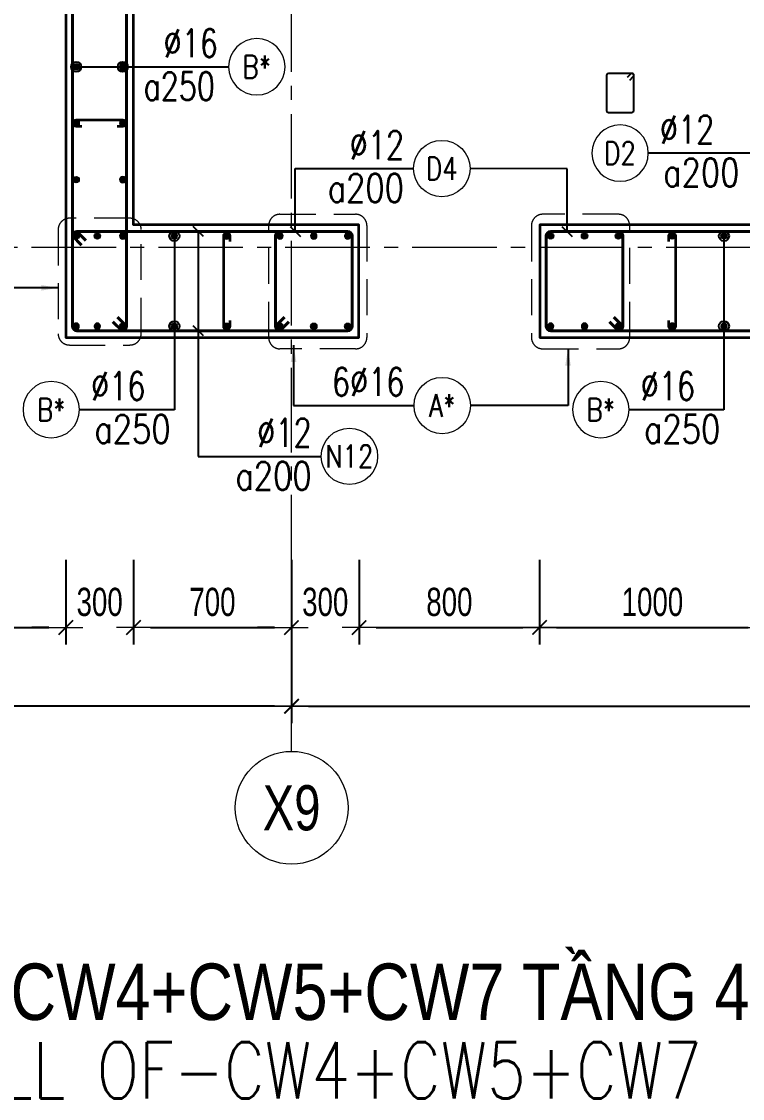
# Model space of a CAD drawing. Header units: millimetres. Extents: x 738475 to 1279438, y -34239 to 156422.
# Drawn here: x 1176477 to 1179672, y 94226 to 98999 of the extents above; entities that cross this region are included whole.
import ezdxf
from ezdxf.enums import TextEntityAlignment as Align

# ---------------------------------------------------------------- set-up
doc = ezdxf.new("R2010")
doc.units = ezdxf.units.MM
doc.header["$MEASUREMENT"] = 0
doc.linetypes.add('HIDDEN2', pattern=[4.7625, 3.175, -1.5875])
doc.linetypes.add('OF_Grid_1$0$CENTER2', pattern=[1.125, 0.75, -0.125, 0.125, -0.125])
doc.layers.get('0').update_dxf_attribs({"lineweight": 20})
doc.layers.get('Defpoints').update_dxf_attribs({"color": 151, "lineweight": 9})
for name, color, linetype, lineweight in [('KC-LEADER', 153, 'Continuous', 18), ('KC-THEP', 6, 'Continuous', 40), ('NDC_S_ANNO', 7, 'Continuous', 20), ('NDC_S_DIM', 1, 'Continuous', 15), ('NDC_S_ENG TITLE', 3, 'Continuous', 20), ('NDC_S_HIDDEN', 8, 'HIDDEN2', 13), ('NDC_S_LEADER', 1, 'Continuous', 15), ('NDC_S_REBAR', 4, 'Continuous', 35), ('NDC_S_STIRRUP', 4, 'Continuous', 40), ('NDC_S_TEXT SYMBOL', 7, 'Continuous', 20), ('NDC_S_VN TEXT', 7, 'Continuous', 20), ('NDC_S_VN TITLE', 6, 'Continuous', 35), ('NDC_S_WALL', 6, 'Continuous', 35), ('OF_Grid_1$0$NDC_S_AXIS', 5, 'OF_Grid_1$0$CENTER2', 13), ('OF_Grid_1$0$NDC_S_SYMBOL', 1, 'Continuous', 15), ('OF_Grid_1$0$NDC_S_TEXT SYMBOL', 7, 'Continuous', 20)]:
    doc.layers.add(name, color=color, linetype=linetype, lineweight=lineweight)
doc.layers.add('Ligature', color=1, linetype='Continuous')
doc.styles.add('NDC_ANNO', font='', dxfattribs={"width": 0.8})
doc.styles.add('NDC_DIM', font='', dxfattribs={"width": 0.75})
doc.styles.add('NDC_EN TXT', font='romans.shx', dxfattribs={"width": 0.8})
doc.styles.add('NDC_VIE TXT', font='arial.ttf', dxfattribs={"width": 0.8})
doc.styles.add('OF_Grid_1$0$NDC_ANNO', font='', dxfattribs={"width": 0.8})
doc.styles.get('NDC_ANNO').set_extended_font_data('Dotum')
doc.styles.get('NDC_DIM').set_extended_font_data('Dotum')
doc.styles.get('OF_Grid_1$0$NDC_ANNO').set_extended_font_data('Dotum')
doc.dimstyles.new('NDC_dim_30', dxfattribs={"dimscale": 30, "dimtxt": 2.5, "dimasz": 1.5, "dimexe": 1.5, "dimexo": 2.5, "dimgap": 1, "dimtad": 1, "dimdec": 0, "dimzin": 0, "dimdsep": 46, "dimtxsty": 'NDC_DIM', "dimblk": 'DIMMARK', "dimcen": 0.09, "dimdle": 1.2, "dimclrd": 1, "dimclre": 1, "dimclrt": 3, "dimadec": 0, "dimazin": 0, "dimtfac": 1, "dimtdec": 0, "dimtix": 1, "dimtofl": 0, "dimtmove": 0, "dimatfit": 3, "dimfxl": 6, "dimfxlon": 1, "dimtolj": 1, "dimtzin": 0, "dimarcsym": 0})
doc.dimstyles.new('NDC_dim_50', dxfattribs={"dimscale": 50, "dimtxt": 2.5, "dimasz": 1.5, "dimexe": 1.5, "dimexo": 2.5, "dimgap": 1, "dimtad": 1, "dimdec": 0, "dimzin": 0, "dimdsep": 46, "dimtxsty": 'NDC_DIM', "dimblk": 'DIMMARK', "dimcen": 0.09, "dimdle": 1.2, "dimclrd": 1, "dimclre": 1, "dimclrt": 3, "dimadec": 0, "dimazin": 0, "dimtfac": 1, "dimtdec": 0, "dimtix": 1, "dimtofl": 0, "dimtmove": 0, "dimatfit": 3, "dimfxl": 6, "dimfxlon": 1, "dimtolj": 1, "dimtzin": 0, "dimarcsym": 0})

# ---------------------------------------------------------------- blocks, each defined once
blk = doc.blocks.new('THEP')
at = {"layer": 'KC-LEADER', "color": 6}
blk.add_circle((0, 0), 14, dxfattribs=at)
at = {"layer": 'KC-THEP'}
for p, q in [((-14, 0), (14, 0)), ((9.9, 9.9), (-9.9, -9.9)), ((-9.9, 9.9), (9.9, -9.9)), ((0, 14), (0, -14))]:
    blk.add_line(p, q, dxfattribs=at)
blk = doc.blocks.new('DIMMARK')
at = {"layer": 'NDC_S_DIM', "color": 1}
blk.add_line((-1.5, 0), (1, 0), dxfattribs=at)
at = {"layer": 'NDC_S_DIM', "color": 2, "const_width": 0.1}
blk.add_lwpolyline([(-0.424, -0.424), (0.424, 0.424)], dxfattribs=at)
blk = doc.blocks.new('*U10')
blk.add_circle((2.5, 0), 2.5)
at = {"layer": 'NDC_S_VN TEXT', "color": 3, "style": 'NDC_EN TXT'}
for tag, width, p in [('DK2', 0.75, (-0.85, 0.846)), ('KC2', 0.8, (-0.85, -2.973))]:
    blk.add_attdef(tag, text='', height=2.5, dxfattribs=dict(at, width=width)).set_placement(p, align=Align.RIGHT)
at = {"layer": 'NDC_S_VN TEXT', "color": 7, "style": 'NDC_EN TXT', "width": 0.8}
blk.add_attdef('SH3', text='', height=2, dxfattribs=at).set_placement((2.5, 0), align=Align.MIDDLE)
blk = doc.blocks.new('*U11')
blk.add_circle((-2.5, 0), 2.5)
at = {"layer": 'NDC_S_VN TEXT', "color": 3, "style": 'NDC_EN TXT', "width": 0.75}
for tag, p in [('DK1', (0.5, 0.846)), ('KC1', (0.5, -2.973))]:
    blk.add_attdef(tag, p, '', height=2.5, dxfattribs=at)
at = {"layer": 'NDC_S_VN TEXT', "color": 7, "style": 'NDC_EN TXT', "width": 0.8}
blk.add_attdef('SH2', text='', height=2, dxfattribs=at).set_placement((-2.5, 0), align=Align.MIDDLE)
blk = doc.blocks.new('*U9')
blk.add_circle((2.5, 0), 2.5)
at = {"layer": 'NDC_S_VN TEXT', "color": 3, "style": 'NDC_EN TXT', "width": 0.75}
blk.add_attdef('DK2', text='', height=2.5, dxfattribs=at).set_placement((-0.85, 0.846), align=Align.RIGHT)
at = {"layer": 'NDC_S_VN TEXT', "color": 7, "style": 'NDC_EN TXT', "width": 0.8}
blk.add_attdef('SH3', text='', height=2, dxfattribs=at).set_placement((2.5, 0), align=Align.MIDDLE)
blk = doc.blocks.new('*D623')
at = {"layer": 'Defpoints', "color": 0, "transparency": 16777216}
for p in [(1170572.8, 97598.4), (1177672.6, 96776.8), (1170572.8, 95964)]:
    blk.add_point(p, dxfattribs=at)
at = {"layer": 'NDC_S_DIM', "color": 1, "lineweight": -2, "transparency": 16777216}
for p, q in [((1170572.8, 96264), (1170572.8, 95889)), ((1177672.6, 96264), (1177672.6, 95889)), ((1177597.6, 95964), (1170647.8, 95964))]:
    blk.add_line(p, q, dxfattribs=at)
at = {"layer": 'NDC_S_DIM', "color": 1, "lineweight": -2, "transparency": 16777216, "xscale": 75, "yscale": 75, "zscale": 75, "rotation": 180}
blk.add_blockref('DIMMARK', (1170572.8, 95964), dxfattribs=at)
at = {"layer": 'NDC_S_DIM', "color": 1, "lineweight": -2, "transparency": 16777216, "xscale": 75, "yscale": 75, "zscale": 75}
blk.add_blockref('DIMMARK', (1177672.6, 95964), dxfattribs=at)
at = {"layer": 'NDC_S_DIM', "color": 3, "transparency": 16777216, "insert": (1174122.7, 96076.6), "char_height": 125, "attachment_point": 5, "style": 'NDC_DIM'}
blk.add_mtext('\\A1;7100', dxfattribs=at)
blk = doc.blocks.new('*U16')
at = {"layer": 'OF_Grid_1$0$NDC_S_SYMBOL'}
blk.add_line((0, 5), (0, 9), dxfattribs=at)
blk.add_circle((0, 0), 5, dxfattribs=at)
at = {"layer": 'OF_Grid_1$0$NDC_S_TEXT SYMBOL', "color": 7, "style": 'OF_Grid_1$0$NDC_ANNO', "width": 0.8}
blk.add_attdef('GRID', text='', height=4, dxfattribs=at).set_placement((0, 0), align=Align.MIDDLE)
blk = doc.blocks.new('*D595')
at = {"layer": 'Defpoints', "color": 0, "ltscale": 200, "transparency": 16777216}
for p in [(1175322.8, 98098.4), (1176672.8, 98061.2), (1176672.8, 96313.1)]:
    blk.add_point(p, dxfattribs=at)
at = {"layer": 'NDC_S_DIM', "color": 1, "lineweight": -2, "ltscale": 200, "transparency": 16777216}
for p, q in [((1175322.8, 96613.1), (1175322.8, 96238.1)), ((1176672.8, 96613.1), (1176672.8, 96238.1)), ((1175397.8, 96313.1), (1176597.8, 96313.1))]:
    blk.add_line(p, q, dxfattribs=at)
at = {"layer": 'NDC_S_DIM', "color": 1, "lineweight": -2, "ltscale": 200, "transparency": 16777216, "xscale": 75, "yscale": 75, "zscale": 75, "rotation": 180}
blk.add_blockref('DIMMARK', (1175322.8, 96313.1), dxfattribs=at)
at = {"layer": 'NDC_S_DIM', "color": 1, "lineweight": -2, "ltscale": 200, "transparency": 16777216, "xscale": 75, "yscale": 75, "zscale": 75}
blk.add_blockref('DIMMARK', (1176672.8, 96313.1), dxfattribs=at)
at = {"layer": 'NDC_S_DIM', "color": 3, "ltscale": 200, "transparency": 16777216, "insert": (1175997.8, 96425.7), "char_height": 125, "attachment_point": 5, "style": 'NDC_DIM'}
blk.add_mtext('\\A1;1350', dxfattribs=at)
blk = doc.blocks.new('*D596')
at = {"layer": 'Defpoints', "color": 0, "ltscale": 200, "transparency": 16777216}
for p in [(1176972.8, 98213), (1176672.8, 98061.2), (1176972.8, 96313.1)]:
    blk.add_point(p, dxfattribs=at)
at = {"layer": 'NDC_S_DIM', "color": 1, "lineweight": -2, "ltscale": 200, "transparency": 16777216}
for p, q in [((1176672.8, 96613.1), (1176672.8, 96238.1)), ((1176972.8, 96613.1), (1176972.8, 96238.1)), ((1176597.8, 96313.1), (1176522.8, 96313.1)), ((1177047.8, 96313.1), (1177122.8, 96313.1))]:
    blk.add_line(p, q, dxfattribs=at)
at = {"layer": 'NDC_S_DIM', "color": 1, "lineweight": -2, "ltscale": 200, "transparency": 16777216, "xscale": 75, "yscale": 75, "zscale": 75}
blk.add_blockref('DIMMARK', (1176672.8, 96313.1), dxfattribs=at)
at = {"layer": 'NDC_S_DIM', "color": 1, "lineweight": -2, "ltscale": 200, "transparency": 16777216, "xscale": 75, "yscale": 75, "zscale": 75, "rotation": 180}
blk.add_blockref('DIMMARK', (1176972.8, 96313.1), dxfattribs=at)
at = {"layer": 'NDC_S_DIM', "color": 3, "ltscale": 200, "transparency": 16777216, "insert": (1176822.8, 96425.7), "char_height": 125, "attachment_point": 5, "style": 'NDC_DIM'}
blk.add_mtext('\\A1;300', dxfattribs=at)
blk = doc.blocks.new('*D597')
at = {"layer": 'Defpoints', "color": 0, "ltscale": 200, "transparency": 16777216}
for p in [(1176972.8, 98213), (1177672.6, 98098.4), (1177672.6, 96313.1)]:
    blk.add_point(p, dxfattribs=at)
at = {"layer": 'NDC_S_DIM', "color": 1, "lineweight": -2, "ltscale": 200, "transparency": 16777216}
for p, q in [((1176972.8, 96613.1), (1176972.8, 96238.1)), ((1177672.6, 96613.1), (1177672.6, 96238.1)), ((1177047.8, 96313.1), (1177597.6, 96313.1))]:
    blk.add_line(p, q, dxfattribs=at)
at = {"layer": 'NDC_S_DIM', "color": 1, "lineweight": -2, "ltscale": 200, "transparency": 16777216, "xscale": 75, "yscale": 75, "zscale": 75, "rotation": 180}
blk.add_blockref('DIMMARK', (1176972.8, 96313.1), dxfattribs=at)
at = {"layer": 'NDC_S_DIM', "color": 1, "lineweight": -2, "ltscale": 200, "transparency": 16777216, "xscale": 75, "yscale": 75, "zscale": 75}
blk.add_blockref('DIMMARK', (1177672.6, 96313.1), dxfattribs=at)
at = {"layer": 'NDC_S_DIM', "color": 3, "ltscale": 200, "transparency": 16777216, "insert": (1177322.7, 96425.7), "char_height": 125, "attachment_point": 5, "style": 'NDC_DIM'}
blk.add_mtext('\\A1;700', dxfattribs=at)
blk = doc.blocks.new('*D598')
at = {"layer": 'Defpoints', "color": 0, "ltscale": 200, "transparency": 16777216}
for p in [(1177672.6, 98098.4), (1177972.8, 98098.4), (1177972.8, 96313.1)]:
    blk.add_point(p, dxfattribs=at)
at = {"layer": 'NDC_S_DIM', "color": 1, "lineweight": -2, "ltscale": 200, "transparency": 16777216}
for p, q in [((1177672.6, 96613.1), (1177672.6, 96238.1)), ((1177972.8, 96613.1), (1177972.8, 96238.1)), ((1177597.6, 96313.1), (1177522.6, 96313.1)), ((1178047.8, 96313.1), (1178122.8, 96313.1))]:
    blk.add_line(p, q, dxfattribs=at)
at = {"layer": 'NDC_S_DIM', "color": 1, "lineweight": -2, "ltscale": 200, "transparency": 16777216, "xscale": 75, "yscale": 75, "zscale": 75}
blk.add_blockref('DIMMARK', (1177672.6, 96313.1), dxfattribs=at)
at = {"layer": 'NDC_S_DIM', "color": 1, "lineweight": -2, "ltscale": 200, "transparency": 16777216, "xscale": 75, "yscale": 75, "zscale": 75, "rotation": 180}
blk.add_blockref('DIMMARK', (1177972.8, 96313.1), dxfattribs=at)
at = {"layer": 'NDC_S_DIM', "color": 3, "ltscale": 200, "transparency": 16777216, "insert": (1177822.7, 96425.7), "char_height": 125, "attachment_point": 5, "style": 'NDC_DIM'}
blk.add_mtext('\\A1;300', dxfattribs=at)
blk = doc.blocks.new('*D599')
at = {"layer": 'Defpoints', "color": 0, "ltscale": 200, "transparency": 16777216}
for p in [(1177972.8, 98098.4), (1178772.8, 98098.4), (1178772.8, 96313.1)]:
    blk.add_point(p, dxfattribs=at)
at = {"layer": 'NDC_S_DIM', "color": 1, "lineweight": -2, "ltscale": 200, "transparency": 16777216}
for p, q in [((1177972.8, 96613.1), (1177972.8, 96238.1)), ((1178772.8, 96613.1), (1178772.8, 96238.1)), ((1178047.8, 96313.1), (1178697.8, 96313.1))]:
    blk.add_line(p, q, dxfattribs=at)
at = {"layer": 'NDC_S_DIM', "color": 1, "lineweight": -2, "ltscale": 200, "transparency": 16777216, "xscale": 75, "yscale": 75, "zscale": 75, "rotation": 180}
blk.add_blockref('DIMMARK', (1177972.8, 96313.1), dxfattribs=at)
at = {"layer": 'NDC_S_DIM', "color": 1, "lineweight": -2, "ltscale": 200, "transparency": 16777216, "xscale": 75, "yscale": 75, "zscale": 75}
blk.add_blockref('DIMMARK', (1178772.8, 96313.1), dxfattribs=at)
at = {"layer": 'NDC_S_DIM', "color": 3, "ltscale": 200, "transparency": 16777216, "insert": (1178372.8, 96425.7), "char_height": 125, "attachment_point": 5, "style": 'NDC_DIM'}
blk.add_mtext('\\A1;800', dxfattribs=at)
blk = doc.blocks.new('*D600')
at = {"layer": 'Defpoints', "color": 0, "ltscale": 200, "transparency": 16777216}
for p in [(1178772.8, 98098.4), (1179772.8, 98098.4), (1179772.8, 96313.1)]:
    blk.add_point(p, dxfattribs=at)
at = {"layer": 'NDC_S_DIM', "color": 1, "lineweight": -2, "ltscale": 200, "transparency": 16777216}
for p, q in [((1178772.8, 96613.1), (1178772.8, 96238.1)), ((1179772.8, 96613.1), (1179772.8, 96238.1)), ((1178847.8, 96313.1), (1179697.8, 96313.1))]:
    blk.add_line(p, q, dxfattribs=at)
at = {"layer": 'NDC_S_DIM', "color": 1, "lineweight": -2, "ltscale": 200, "transparency": 16777216, "xscale": 75, "yscale": 75, "zscale": 75, "rotation": 180}
blk.add_blockref('DIMMARK', (1178772.8, 96313.1), dxfattribs=at)
at = {"layer": 'NDC_S_DIM', "color": 1, "lineweight": -2, "ltscale": 200, "transparency": 16777216, "xscale": 75, "yscale": 75, "zscale": 75}
blk.add_blockref('DIMMARK', (1179772.8, 96313.1), dxfattribs=at)
at = {"layer": 'NDC_S_DIM', "color": 3, "ltscale": 200, "transparency": 16777216, "insert": (1179272.8, 96425.7), "char_height": 125, "attachment_point": 5, "style": 'NDC_DIM'}
blk.add_mtext('\\A1;1000', dxfattribs=at)
blk = doc.blocks.new('*D582')
at = {"layer": 'Defpoints', "color": 0, "ltscale": 200, "transparency": 16777216}
for p in [(1182973.6, 97598.4), (1177673.6, 96776.8), (1182973.6, 95964)]:
    blk.add_point(p, dxfattribs=at)
at = {"layer": 'NDC_S_DIM', "color": 1, "lineweight": -2, "ltscale": 200, "transparency": 16777216}
for p, q in [((1177673.6, 96264), (1177673.6, 95889)), ((1182973.6, 96264), (1182973.6, 95889)), ((1177748.6, 95964), (1182898.6, 95964))]:
    blk.add_line(p, q, dxfattribs=at)
at = {"layer": 'NDC_S_DIM', "color": 1, "lineweight": -2, "ltscale": 200, "transparency": 16777216, "xscale": 75, "yscale": 75, "zscale": 75, "rotation": 180}
blk.add_blockref('DIMMARK', (1177673.6, 95964), dxfattribs=at)
at = {"layer": 'NDC_S_DIM', "color": 1, "lineweight": -2, "ltscale": 200, "transparency": 16777216, "xscale": 75, "yscale": 75, "zscale": 75}
blk.add_blockref('DIMMARK', (1182973.6, 95964), dxfattribs=at)
at = {"layer": 'NDC_S_DIM', "color": 3, "ltscale": 200, "transparency": 16777216, "insert": (1180323.6, 96076.6), "char_height": 125, "attachment_point": 5, "style": 'NDC_DIM'}
blk.add_mtext('\\A1;5300', dxfattribs=at)
blk = doc.blocks.new('Drawing name_symbol')
at = {"layer": 'NDC_S_ENG TITLE', "style": 'NDC_EN TXT', "width": 0.8}
blk.add_attdef('SECTDET1', text='', height=5, dxfattribs=at).set_placement((0, 1.011), align=Align.CENTER)
at = {"layer": 'NDC_S_TEXT SYMBOL', "lineweight": 25, "style": 'NDC_ANNO', "width": 0.8}
blk.add_attdef('SSCALE', text='', height=2.5, dxfattribs=at).set_placement((0, -3.999), align=Align.CENTER)
at = {"layer": 'NDC_S_VN TITLE', "style": 'NDC_VIE TXT', "width": 0.8}
blk.add_attdef('SECTDET2', text='', height=5, dxfattribs=at).set_placement((0, 7.971), align=Align.CENTER)

msp = doc.modelspace()

# ---------------------------------------------------------------- linework, layer by layer
at = {"layer": 'Ligature'}
msp.add_lwpolyline([(1179172.065, 98739.219), (1179188.03, 98755.185, 0.66817864), (1179182.257, 98769.123), (1179077.628, 98769.123, 0.41421356), (1179069.463, 98760.958), (1179069.463, 98603.851, 0.41421356), (1179077.628, 98595.686), (1179182.257, 98595.686, 0.41421356), (1179190.422, 98603.851), (1179190.422, 98760.958, 0.66817864), (1179176.484, 98766.732), (1179160.518, 98750.766)], format="xyb", dxfattribs=at)
at = {"layer": 'NDC_S_HIDDEN', "ltscale": 50}
for points in [[(1177621.975, 98144.521), (1177957.199, 98144.521, -0.41421356), (1178007.199, 98094.521), (1178007.199, 97598.363, -0.41421356), (1177957.199, 97548.363), (1177621.975, 97548.363, -0.41421356), (1177571.975, 97598.363), (1177571.975, 98094.521, -0.41421356)], [(1179121.975, 98144.521), (1178786.75, 98144.521, 0.41421356), (1178736.75, 98094.521), (1178736.75, 97598.363, 0.41421356), (1178786.75, 97548.363), (1179121.975, 97548.363, 0.41421356), (1179171.975, 97598.363), (1179171.975, 98094.521, 0.41421356)], [(1176956.866, 98126.929), (1176689.068, 98126.929, 0.41421356), (1176639.068, 98076.929), (1176639.068, 97615.189, 0.41421356), (1176689.068, 97565.189), (1176956.866, 97565.189, 0.41421356), (1177006.866, 97615.189), (1177006.866, 98076.929, 0.41421356)]]:
    msp.add_lwpolyline(points, format="xyb", close=True, dxfattribs=at)
at = {"layer": 'NDC_S_REBAR'}
for points in [[(1176743.463, 98533.363), (1176718.463, 98533.363, -1), (1176718.463, 98563.363), (1176925.487, 98563.363, -1), (1176925.487, 98533.363), (1176900.487, 98533.363)], [(1177401.057, 98023.363), (1177401.057, 98048.363, 1), (1177371.057, 98048.363), (1177371.057, 97648.363, 1), (1177401.057, 97648.363), (1177401.057, 97673.363)], [(1179345.459, 98023.363), (1179345.459, 98048.363, -1), (1179375.459, 98048.363), (1179375.459, 97648.363, -1), (1179345.459, 97648.363), (1179345.459, 97673.363)]]:
    msp.add_lwpolyline(points, format="xyb", dxfattribs=at)
at = {"layer": 'NDC_S_STIRRUP'}
for points in [[(1176901.975, 97688.363), (1176941.975, 97648.363, -0.41421356), (1176921.975, 97628.363), (1176721.975, 97628.363, -0.41421356), (1176701.975, 97648.363), (1176701.975, 109948.363, -0.41421356), (1176721.975, 109968.363), (1176921.975, 109968.363, -0.41421356), (1176941.975, 109948.363), (1176941.975, 97648.363, -0.41421356), (1176921.975, 97628.363), (1176881.975, 97668.363)], [(1176761.975, 98028.363), (1176721.975, 98068.363, 0.41421356), (1176701.975, 98048.363), (1176701.975, 97648.363, 0.41421356), (1176721.975, 97628.363), (1177921.975, 97628.363, 0.41421356), (1177941.975, 97648.363), (1177941.975, 98048.363, 0.41421356), (1177921.975, 98068.363), (1176721.975, 98068.363, 0.41421356), (1176701.975, 98048.363), (1176741.975, 98008.363)], [(1177641.975, 97688.363), (1177601.975, 97648.363, 0.41421356), (1177621.975, 97628.363), (1177921.975, 97628.363, 0.41421356), (1177941.975, 97648.363), (1177941.975, 98048.363, 0.41421356), (1177921.975, 98068.363), (1177621.975, 98068.363, 0.41421356), (1177601.975, 98048.363), (1177601.975, 97648.363, 0.41421356), (1177621.975, 97628.363), (1177661.975, 97668.363)], [(1180182.774, 98028.363), (1180222.774, 98068.363, -0.41421356), (1180242.774, 98048.363), (1180242.774, 97648.363, -0.41421356), (1180222.774, 97628.363), (1178821.975, 97628.363, -0.41421356), (1178801.975, 97648.363), (1178801.975, 98048.363, -0.41421356), (1178821.975, 98068.363), (1180222.774, 98068.363, -0.41421356), (1180242.774, 98048.363), (1180202.774, 98008.363)], [(1179101.975, 97688.363), (1179141.975, 97648.363, -0.41421356), (1179121.975, 97628.363), (1178821.975, 97628.363, -0.41421356), (1178801.975, 97648.363), (1178801.975, 98048.363, -0.41421356), (1178821.975, 98068.363), (1179121.975, 98068.363, -0.41421356), (1179141.975, 98048.363), (1179141.975, 97648.363, -0.41421356), (1179121.975, 97628.363), (1179081.975, 97668.363)]]:
    msp.add_lwpolyline(points, format="xyb", dxfattribs=at)
at = {"layer": 'NDC_S_WALL'}
for points in [[(1179772.774, 100298.363), (1179772.774, 98098.363), (1178773.945, 98098.363), (1178773.945, 98098.363), (1178773.945, 97598.363), (1178773.945, 97598.363), (1182972.774, 97598.363), (1182972.774, 109998.363)], [(1176672.774, 106998.363), (1176672.774, 97598.363), (1177971.604, 97598.363), (1177971.604, 97598.363), (1177971.604, 98098.363), (1177971.604, 98098.363), (1176972.774, 98098.363), (1176972.774, 100298.363)]]:
    msp.add_lwpolyline(points, dxfattribs=at)
at = {"layer": 'OF_Grid_1$0$NDC_S_AXIS', "ltscale": 500}
for p, q in [((1177673.574, 95963.993), (1177673.574, 111660.108)), ((1168645.595, 97998.363), (1184495.919, 97998.363))]:
    msp.add_line(p, q, dxfattribs=at)

# ---------------------------------------------------------------- block references
at = {"layer": 'KC-THEP'}
for p, rotation in [((1176718.463, 98798.363), 189.6685644363809), ((1176718.463, 98548.363), 189.6685644363809), ((1176718.463, 98298.363), 189.6685644363809), ((1176718.463, 98048.363), 189.6685644363809), ((1176812.623, 98048.363), 189.6685644363809), ((1178821.975, 98048.363), 189.6685644363809), ((1178971.975, 98048.363), 189.6685644363809), ((1179121.975, 98048.363), 189.6685644363809), ((1179360.459, 98048.363), 189.6685644363809), ((1179589.868, 98048.363), 189.6685644363809), ((1176925.487, 97648.363), 9.66856443638095), ((1177154.081, 97648.363), 9.66856443638095), ((1177386.057, 97648.363), 9.66856443638095), ((1177621.975, 97648.363), 9.668564436380946), ((1177771.975, 97648.363), 9.668564436380946), ((1177921.975, 97648.363), 9.668564436380946)]:
    msp.add_blockref('THEP', p, dxfattribs=dict(at, rotation=rotation))
at = {"layer": 'KC-THEP', "xscale": -1}
for p, rotation in [((1176925.487, 98798.363), 170.331435563619), ((1176925.487, 98548.363), 170.331435563619), ((1176925.487, 98298.363), 170.331435563619), ((1176925.487, 98048.363), 170.331435563619), ((1177154.081, 98048.363), 170.331435563619), ((1177386.057, 98048.363), 170.331435563619), ((1177621.975, 98048.363), 170.331435563619), ((1177771.975, 98048.363), 170.331435563619), ((1177921.975, 98048.363), 170.331435563619), ((1176718.463, 97648.363), 350.3314355636191), ((1176812.623, 97648.363), 350.3314355636191), ((1178821.975, 97648.363), 350.3314355636191), ((1178971.975, 97648.363), 350.3314355636191), ((1179121.975, 97648.363), 350.3314355636191), ((1179360.459, 97648.363), 350.3314355636191), ((1179589.868, 97648.363), 350.3314355636191)]:
    msp.add_blockref('THEP', p, dxfattribs=dict(at, rotation=rotation))
at = {"layer": 'NDC_S_ANNO'}
ref = msp.add_blockref('Drawing name_symbol', (1176599.008, 94174.947), dxfattribs=dict(at, xscale=50, yscale=50, zscale=50))
ref.add_attrib('SECTDET1', 'DETAIL OF CORE WALL OF-CW4+CW5+CW7', dxfattribs={"layer": 'NDC_S_ENG TITLE', "height": 250, "style": 'NDC_EN TXT', "width": 0.8}).set_placement((1176599.008, 94225.511), align=Align.CENTER)
ref.add_attrib('SECTDET2', 'CHI TIẾT LÕI VÁCH OF-CW4+CW5+CW7 TẦNG 4F', dxfattribs={"layer": 'NDC_S_VN TITLE', "height": 250, "style": 'NDC_VIE TXT', "width": 0.8}).set_placement((1176599.008, 94573.48), align=Align.CENTER)
at = {"layer": 'NDC_S_VN TEXT'}
ref = msp.add_blockref('*U11', (1177394.434, 98798.363), dxfattribs=dict(at, xscale=-50, yscale=50, zscale=50))
ref.add_attrib('SH2', 'B*', dxfattribs={"color": 7, "height": 100, "style": 'NDC_EN TXT', "width": 0.8}).set_placement((1177519.434, 98798.363), align=Align.MIDDLE)
ref.add_attrib('DK1', '%%C16', (1177106.041, 98840.638), dxfattribs={"color": 3, "height": 125, "style": 'NDC_EN TXT', "width": 0.75})
ref.add_attrib('KC1', 'a250', (1177016.755, 98649.736), dxfattribs={"color": 3, "height": 125, "style": 'NDC_EN TXT', "width": 0.75})
ref = msp.add_blockref('*U10', (1179254.296, 98415.851), dxfattribs=dict(at, xscale=-50, yscale=50, zscale=50))
ref.add_attrib('SH3', 'D2', dxfattribs={"color": 7, "height": 100, "style": 'NDC_EN TXT', "width": 0.8}).set_placement((1179129.296, 98415.851), align=Align.MIDDLE)
ref.add_attrib('DK2', '%%C12', dxfattribs={"color": 3, "height": 125, "style": 'NDC_EN TXT', "width": 0.75}).set_placement((1179546.796, 98458.126), align=Align.RIGHT)
ref.add_attrib('KC2', 'a200', dxfattribs={"color": 3, "height": 125, "style": 'NDC_EN TXT', "width": 0.8}).set_placement((1179658.701, 98267.224), align=Align.RIGHT)
at = {"layer": 'NDC_S_VN TEXT', "xscale": 50, "yscale": 50, "zscale": 50}
for name, p, values in [('*U10', (1178214.463, 98347.089), {'SH3': 'D4', 'DK2': '%%C12', 'KC2': 'a200'}), ('*U9', (1178216.445, 97296.87), {'SH3': 'A*', 'DK2': '6%%C16'}), ('*U10', (1177804.73, 97071.674), {'SH3': 'N12', 'DK2': '%%C12', 'KC2': 'a200'})]:
    msp.add_blockref(name, p, dxfattribs=at).add_auto_attribs(values)
at = {"layer": 'NDC_S_VN TEXT'}
ref = msp.add_blockref('*U10', (1176733.47, 97278.651), dxfattribs=dict(at, xscale=-50, yscale=50, zscale=50))
ref.add_attrib('SH3', 'B*', dxfattribs={"color": 7, "height": 100, "style": 'NDC_EN TXT', "width": 0.8}).set_placement((1176608.47, 97278.651), align=Align.MIDDLE)
ref.add_attrib('DK2', '%%C16', dxfattribs={"color": 3, "height": 125, "style": 'NDC_EN TXT', "width": 0.75}).set_placement((1177025.97, 97320.926), align=Align.RIGHT)
ref.add_attrib('KC2', 'a250', dxfattribs={"color": 3, "height": 125, "style": 'NDC_EN TXT', "width": 0.8}).set_placement((1177137.874, 97130.023), align=Align.RIGHT)
ref = msp.add_blockref('*U10', (1179169.257, 97278.651), dxfattribs=dict(at, xscale=-50, yscale=50, zscale=50))
ref.add_attrib('SH3', 'B*', dxfattribs={"color": 7, "height": 100, "style": 'NDC_EN TXT', "width": 0.8}).set_placement((1179044.257, 97278.651), align=Align.MIDDLE)
ref.add_attrib('DK2', '%%C16', dxfattribs={"color": 3, "height": 125, "style": 'NDC_EN TXT', "width": 0.75}).set_placement((1179461.757, 97320.926), align=Align.RIGHT)
ref.add_attrib('KC2', 'a250', dxfattribs={"color": 3, "height": 125, "style": 'NDC_EN TXT', "width": 0.8}).set_placement((1179573.661, 97130.023), align=Align.RIGHT)
at = {"layer": 'OF_Grid_1$0$NDC_S_AXIS', "xscale": 50, "yscale": 50, "zscale": 50}
msp.add_blockref('*U16', (1177673.574, 95513.993), dxfattribs=at).add_auto_attribs({'GRID': 'X9'})

# ---------------------------------------------------------------- dimensions: what is measured, and where the dimension line sits
at = {"layer": 'NDC_S_DIM', "ltscale": 200}
for base, p1, p2, picture, middle in [((1176972.774, 96313.143), (1176672.774, 98061.152), (1176972.774, 98213.017), '*D596', (1176822.774, 96425.728)), ((1177672.574, 96313.143), (1176972.774, 98213.017), (1177672.574, 98098.363), '*D597', (1177322.674, 96425.728)), ((1176672.774, 96313.143), (1175322.774, 98098.363), (1176672.774, 98061.152), '*D595', (1175997.774, 96425.728)), ((1177972.774, 96313.143), (1177672.574, 98098.363), (1177972.774, 98098.363), '*D598', (1177822.674, 96425.728)), ((1178772.774, 96313.143), (1177972.774, 98098.363), (1178772.774, 98098.363), '*D599', (1178372.774, 96425.728)), ((1179772.774, 96313.143), (1178772.774, 98098.363), (1179772.774, 98098.363), '*D600', (1179272.774, 96425.728)), ((1182973.574, 95963.993), (1177673.574, 96776.799), (1182973.574, 97598.363), '*D582', (1180323.574, 96076.578))]:
    dim = msp.add_linear_dim(base=base, p1=p1, p2=p2, angle=180, dimstyle='NDC_dim_50', override={"dimtmove": 1}, dxfattribs=at)
    dim.commit()
    dim.dimension.update_dxf_attribs({"geometry": picture, "text_midpoint": middle})
at = {"layer": 'NDC_S_DIM'}
dim = msp.add_linear_dim(base=(1170572.774, 95963.993), p1=(1177672.574, 96776.799), p2=(1170572.774, 97598.363), angle=180, dimstyle='NDC_dim_50', override={"dimtmove": 1}, dxfattribs=at)
dim.commit()
dim.dimension.update_dxf_attribs({"geometry": '*D623', "text_midpoint": (1174122.674, 96076.578)})

# ---------------------------------------------------------------- leaders
at = {"layer": 'NDC_S_LEADER'}
for points, dimstyle, override in [([(1176718.463, 98798.363), (1177394.434, 98798.363)], 'NDC_dim_30', {"dimtad": 0, "dimldrblk": 'Origin'}), ([(1176925.487, 98798.363), (1177394.434, 98798.363)], 'NDC_dim_30', {"dimtad": 0, "dimldrblk": 'Origin'}), ([(1179802.774, 98415.851), (1179256.371, 98415.851)], 'NDC_dim_30', {"dimtad": 0, "dimldrblk": 'Oblique'}), ([(1177689.981, 98068.363), (1177689.981, 98347.089), (1178214.463, 98347.089)], 'NDC_dim_30', {"dimtad": 0, "dimldrblk": 'Oblique'}), ([(1178894.275, 98068.363), (1178894.275, 98346.307), (1178464.463, 98346.913)], 'NDC_dim_30', {"dimtad": 0, "dimldrblk": 'Oblique'}), ([(1177154.081, 98048.363), (1177154.081, 97278.47), (1176733.47, 97278.47)], 'NDC_dim_30', {"dimgap": 1, "dimtad": 0, "dimldrblk": 'Origin'}), ([(1177259.991, 98068.363), (1177259.991, 97071.493), (1177804.729, 97071.493)], 'NDC_dim_30', {"dimtad": 0, "dimldrblk": 'Oblique'}), ([(1179589.868, 98048.363), (1179589.868, 97278.47), (1179169.257, 97278.47)], 'NDC_dim_30', {"dimgap": 1, "dimtad": 0, "dimldrblk": 'Origin'}), ([(1176639.068, 97818.505), (1176010.763, 97818.505)], 'NDC_dim_50', {"dimgap": 1, "dimtad": 0}), ([(1177154.081, 97648.363), (1177154.081, 97278.47), (1176733.47, 97278.47)], 'NDC_dim_30', {"dimgap": 1, "dimtad": 0, "dimldrblk": 'Origin'}), ([(1179589.868, 97648.363), (1179589.868, 97278.47), (1179169.257, 97278.47)], 'NDC_dim_30', {"dimgap": 1, "dimtad": 0, "dimldrblk": 'Origin'}), ([(1177259.991, 97628.363), (1177259.991, 97071.493), (1177804.729, 97071.493)], 'NDC_dim_30', {"dimtad": 0, "dimldrblk": 'Oblique'}), ([(1177682.284, 97565.189), (1177682.284, 97296.689), (1178216.445, 97296.689)], 'NDC_dim_50', {"dimgap": 1, "dimtad": 0}), ([(1178898.623, 97548.363), (1178898.623, 97297.676), (1178466.445, 97296.87)], 'NDC_dim_50', {"dimtad": 0})]:
    msp.add_leader(points, dimstyle=dimstyle, override=override, dxfattribs=at)

doc.saveas('drawing.dxf')
